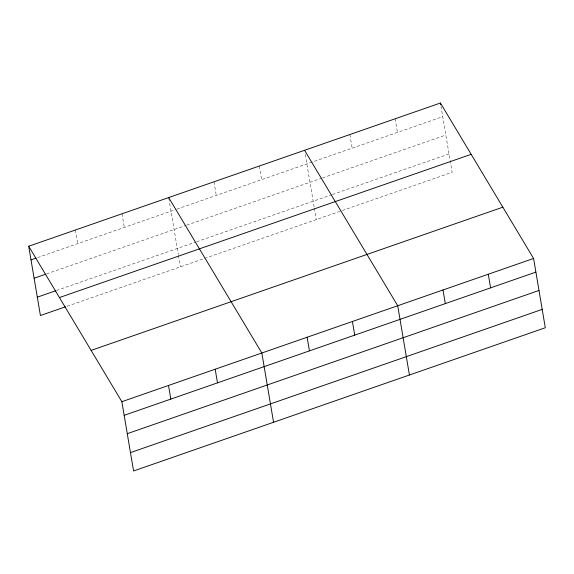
<?xml version="1.0" encoding="UTF-8"?>
<svg xmlns="http://www.w3.org/2000/svg" width="574" height="574" viewBox="0 0 574 574"><rect width="100%" height="100%" fill="white"/><g stroke="black" fill="none" stroke-linecap="round" stroke-linejoin="round"><path stroke-width="0.43" stroke-dasharray="2.87 2.15" d="M37.669 257.568L176.024 209.438M176.864 209.144L442.733 116.665M46.609 273.898L185.84 225.467M186.679 225.173L321.713 178.205M322.552 177.911L445.84 135.026M56.474 290.501L195.748 242.056M196.588 241.762L331.621 194.787M332.461 194.5L449.04 153.947M67.079 306.251L341.437 210.816M342.276 210.529L452.14 172.308L441.004 106.441M395.134 118.782L397.445 132.415M349.846 134.538L352.149 148.171M305.275 154.557L314.2 207.329M314.351 208.204L316.274 219.569M259.269 166.051L261.572 179.684M213.98 181.8L216.283 195.433M168.828 198.41L178.335 254.591M178.478 255.466L180.401 266.831M122.025 213.786L124.328 227.419M75.359 230.016L77.669 243.656"/><path stroke-width="0.86" d="M28.7 246.253L440.423 103.033L533.583 258.472L545.3 327.747L133.577 470.967L121.86 401.692L28.7 246.253L40.417 315.528L65.414 306.832M31.003 259.886L36.004 258.142M34.11 278.247L45.776 274.185M37.31 297.167L55.642 290.788M59.445 297.547L471.168 154.327M91.115 350.398L502.838 207.178M121.86 401.692L533.583 258.472M124.163 415.325L535.886 272.105M127.27 433.686L538.993 290.466M130.47 452.606L542.193 309.386M304.557 150.295L397.71 305.734L409.427 375.009M168.684 197.556L261.844 352.996L273.561 422.277M488.295 274.228L490.598 287.861M440.423 103.033L440.717 104.733M443.006 289.978L445.309 303.61M352.422 321.49L354.732 335.123M307.133 337.239L309.436 350.879M215.178 369.226L217.489 382.858M168.519 385.463L170.822 399.095"/></g></svg>
